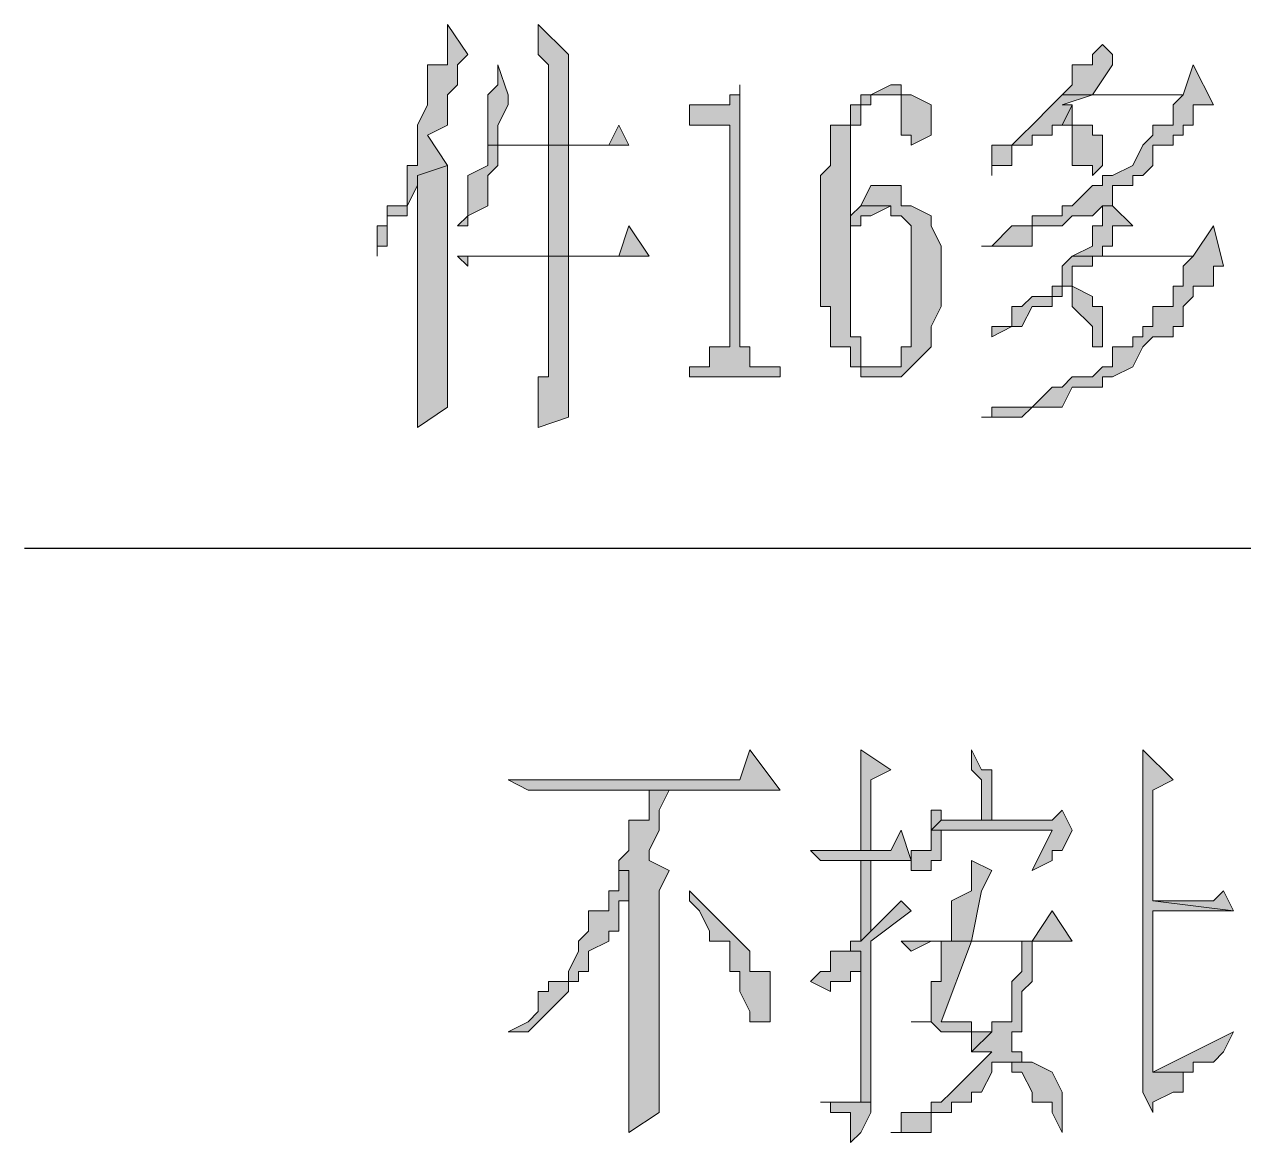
# Model space of a CAD drawing. Header units: millimetres. Extents: x 20 to 821, y 1 to 1134.
# Drawn here: x 454.68 to 476.46, y 311.72 to 331.7 of the extents above; entities that cross this region are included whole.
import ezdxf

# ---------------------------------------------------------------- set-up
doc = ezdxf.new("R2010")
doc.units = ezdxf.units.MM
doc.layers.add('1', color=7, linetype='Continuous')

msp = doc.modelspace()

# ---------------------------------------------------------------- hatches: boundary and pattern name
h = msp.add_hatch(color=0)
h.dxf.hatch_style = 2
h.paths.add_polyline_path([(462.24, 331.701732), (462.24, 330.981732), (461.88, 330.981732), (461.88, 330.261732), (461.7, 329.901732), (461.7, 329.181732), (461.52, 329.181732), (461.52, 328.461732), (461.16, 328.461732), (461.16, 328.101732), (460.98, 328.101732), (460.98, 327.741732), (460.98, 327.561732), (460.98, 327.741732), (461.16, 327.741732), (461.16, 328.101732), (461.16, 328.281732), (461.52, 328.281732), (461.52, 328.461732), (461.7, 328.821732), (461.7, 329.001732), (462.24, 329.181732), (461.88, 329.721732), (462.24, 329.901732), (462.24, 330.441732), (462.42, 330.621732), (462.42, 330.981732), (462.6, 331.161732)])
h = msp.add_hatch(color=0)
h.dxf.hatch_style = 2
h.paths.add_polyline_path([(463.86, 331.701732), (463.86, 331.161732), (464.04, 330.981732), (464.04, 329.541732), (464.4, 329.541732), (464.4, 331.161732)])
h = msp.add_hatch(color=0)
h.dxf.hatch_style = 2
h.paths.add_polyline_path([(473.94, 331.341732), (473.76, 331.161732), (473.76, 330.981732), (473.4, 330.981732), (473.4, 330.621732), (473.22, 330.441732), (473.76, 330.441732), (474.12, 330.981732), (474.12, 331.161732)])
h = msp.add_hatch(color=0)
h.dxf.hatch_style = 2
h.paths.add_polyline_path([(463.14, 330.981732), (463.14, 330.621732), (462.96, 330.441732), (462.96, 329.541732), (463.14, 329.541732), (463.14, 329.901732), (463.32, 330.261732), (463.32, 330.441732)])
h = msp.add_hatch(color=0)
h.dxf.hatch_style = 2
h.paths.add_polyline_path([(475.56, 330.981732), (475.38, 330.441732), (473.22, 330.441732), (475.38, 330.441732), (475.2, 330.261732), (475.2, 329.901732), (474.84, 329.901732), (474.84, 329.721732), (474.66, 329.541732), (474.48, 329.181732), (474.12, 329.001732), (473.94, 329.001732), (473.94, 328.821732), (473.76, 328.821732), (473.4, 328.461732), (473.22, 328.461732), (473.22, 328.281732), (472.68, 328.281732), (472.68, 328.101732), (472.32, 328.101732), (471.96, 327.741732), (471.78, 327.741732), (471.96, 327.741732), (472.68, 327.741732), (472.68, 328.101732), (473.22, 328.101732), (473.4, 328.281732), (473.76, 328.281732), (473.94, 328.461732), (474.12, 328.461732), (474.12, 328.821732), (474.48, 328.821732), (474.48, 329.001732), (474.66, 329.001732), (474.84, 329.181732), (474.84, 329.541732), (475.2, 329.541732), (475.2, 329.721732), (475.38, 329.721732), (475.38, 329.901732), (475.56, 329.901732), (475.56, 330.261732), (475.92, 330.261732)])
h = msp.add_hatch(color=0)
h.dxf.hatch_style = 2
h.paths.add_polyline_path([(467.46, 330.621732), (467.46, 330.441732), (467.28, 330.441732), (467.28, 330.261732), (466.92, 330.261732), (466.56, 330.261732), (466.56, 329.901732), (467.28, 329.901732), (467.28, 329.721732), (467.28, 325.941732), (466.92, 325.941732), (466.92, 325.581732), (466.74, 325.581732), (466.56, 325.581732), (466.56, 325.401732), (468.18, 325.401732), (468.18, 325.581732), (468, 325.581732), (467.64, 325.581732), (467.64, 325.941732), (467.46, 325.941732), (467.46, 326.121732)])
h = msp.add_hatch(color=0)
h.dxf.hatch_style = 2
h.paths.add_polyline_path([(470.16, 330.621732), (469.8, 330.441732), (469.62, 330.441732), (469.62, 330.261732), (469.44, 330.261732), (469.44, 329.901732), (469.08, 329.901732), (469.08, 329.721732), (469.08, 329.181732), (468.9, 329.001732), (468.9, 327.741732), (468.9, 327.561732), (468.9, 326.661732), (469.08, 326.661732), (469.08, 325.941732), (469.44, 325.941732), (469.44, 325.581732), (469.62, 325.581732), (470.16, 325.581732), (469.8, 325.581732), (469.62, 325.581732), (469.62, 325.941732), (469.62, 326.121732), (469.44, 326.121732), (469.44, 329.901732), (469.62, 329.901732), (469.62, 330.261732), (469.8, 330.261732), (469.8, 330.441732), (470.16, 330.441732), (470.52, 330.441732), (470.34, 330.441732), (470.34, 330.621732)])
h = msp.add_hatch(color=0)
h.dxf.hatch_style = 2
h.paths.add_polyline_path([(470.52, 330.441732), (470.16, 330.441732), (470.34, 330.441732), (470.34, 329.721732), (470.52, 329.721732), (470.52, 329.541732), (470.88, 329.721732), (470.88, 330.261732)])
h = msp.add_hatch(color=0)
h.dxf.hatch_style = 2
h.paths.add_polyline_path([(473.22, 330.441732), (473.04, 330.261732), (472.68, 329.901732), (472.5, 329.721732), (472.32, 329.541732), (471.96, 329.541732), (471.96, 329.181732), (471.96, 329.001732), (471.96, 329.181732), (472.32, 329.181732), (472.32, 329.541732), (472.68, 329.541732), (472.68, 329.721732), (473.04, 329.721732), (473.04, 329.901732), (473.22, 329.901732), (473.4, 330.261732), (473.22, 330.261732), (473.76, 330.441732), (475.38, 330.441732)])
h = msp.add_hatch(color=0)
h.dxf.hatch_style = 2
h.paths.add_polyline_path([(473.4, 330.261732), (473.22, 329.901732), (473.4, 329.901732), (473.4, 329.721732), (473.4, 329.181732), (473.76, 329.181732), (473.76, 329.001732), (473.94, 329.181732), (473.94, 329.721732), (473.76, 329.721732), (473.76, 329.901732), (473.4, 329.901732)])
h = msp.add_hatch(color=0)
h.dxf.hatch_style = 2
h.paths.add_polyline_path([(465.3, 329.901732), (465.12, 329.541732), (462.96, 329.541732), (462.96, 329.181732), (462.6, 329.001732), (462.6, 328.281732), (462.42, 328.101732), (462.6, 328.101732), (462.6, 328.281732), (462.96, 328.461732), (462.96, 329.001732), (463.14, 329.181732), (463.14, 329.541732), (465.48, 329.541732)])
h = msp.add_hatch(color=0)
h.dxf.hatch_style = 2
h.paths.add_polyline_path([(464.04, 327.561732), (464.4, 327.561732), (464.4, 329.541732), (464.04, 329.541732)])
h = msp.add_hatch(color=0)
h.dxf.hatch_style = 2
h.paths.add_polyline_path([(462.24, 329.181732), (461.7, 329.001732), (461.7, 324.501732), (462.24, 324.861732)])
h = msp.add_hatch(color=0)
h.dxf.hatch_style = 2
h.paths.add_polyline_path([(470.16, 328.821732), (469.8, 328.821732), (469.62, 328.461732), (470.16, 328.461732), (470.16, 328.281732), (470.34, 328.281732), (470.52, 328.101732), (470.52, 326.121732), (470.52, 325.941732), (470.34, 325.941732), (470.34, 325.581732), (470.16, 325.581732), (469.62, 325.581732), (469.62, 325.401732), (470.34, 325.401732), (470.52, 325.581732), (470.88, 325.941732), (470.88, 326.301732), (471.06, 326.661732), (471.06, 327.741732), (470.88, 328.101732), (470.88, 328.281732), (470.52, 328.461732), (470.34, 328.461732), (470.34, 328.821732)])
h = msp.add_hatch(color=0)
h.dxf.hatch_style = 2
h.paths.add_polyline_path([(469.62, 328.461732), (469.44, 328.281732), (469.44, 327.741732), (469.44, 328.101732), (469.62, 328.101732), (469.62, 328.281732), (469.8, 328.281732), (470.16, 328.461732)])
h = msp.add_hatch(color=0)
h.dxf.hatch_style = 2
h.paths.add_polyline_path([(474.12, 328.461732), (473.94, 328.461732), (473.94, 328.281732), (473.94, 328.101732), (473.76, 328.101732), (473.76, 327.741732), (473.4, 327.561732), (473.94, 327.561732), (473.94, 327.741732), (474.12, 327.741732), (474.12, 328.101732), (474.48, 328.101732)])
h = msp.add_hatch(color=0)
h.dxf.hatch_style = 2
h.paths.add_polyline_path([(465.48, 328.101732), (465.3, 327.561732), (462.42, 327.561732), (462.6, 327.381732), (462.6, 327.561732), (462.96, 327.561732), (465.84, 327.561732)])
h = msp.add_hatch(color=0)
h.dxf.hatch_style = 2
h.paths.add_polyline_path([(475.92, 328.101732), (475.56, 327.561732), (473.4, 327.561732), (475.56, 327.561732), (475.38, 327.381732), (475.38, 327.021732), (475.2, 327.021732), (475.2, 326.661732), (474.84, 326.661732), (474.84, 326.301732), (474.66, 326.301732), (474.66, 326.121732), (474.48, 326.121732), (474.48, 325.941732), (474.12, 325.941732), (474.12, 325.581732), (473.94, 325.581732), (473.76, 325.401732), (473.4, 325.401732), (473.22, 325.221732), (473.04, 325.221732), (472.68, 324.861732), (471.96, 324.861732), (471.96, 324.681732), (471.78, 324.681732), (471.96, 324.681732), (472.5, 324.681732), (472.68, 324.861732), (473.22, 324.861732), (473.4, 325.221732), (473.94, 325.221732), (473.94, 325.401732), (474.12, 325.401732), (474.48, 325.581732), (474.66, 325.941732), (474.84, 326.121732), (475.2, 326.121732), (475.2, 326.301732), (475.38, 326.301732), (475.38, 326.661732), (475.56, 326.841732), (475.56, 327.021732), (475.92, 327.021732), (475.92, 327.381732), (476.1, 327.381732)])
h = msp.add_hatch(color=0)
h.dxf.hatch_style = 2
h.paths.add_polyline_path([(464.4, 327.561732), (464.04, 327.561732), (464.04, 327.381732), (464.04, 325.401732), (463.86, 325.401732), (463.86, 324.501732), (464.4, 324.681732), (464.4, 325.221732)])
h = msp.add_hatch(color=0)
h.dxf.hatch_style = 2
h.paths.add_polyline_path([(473.4, 327.561732), (473.22, 327.381732), (473.22, 327.021732), (473.04, 327.021732), (473.04, 326.841732), (472.68, 326.841732), (472.5, 326.661732), (472.32, 326.661732), (472.32, 326.301732), (471.96, 326.301732), (471.96, 326.121732), (472.32, 326.301732), (472.5, 326.301732), (472.68, 326.661732), (473.04, 326.661732), (473.04, 326.841732), (473.22, 326.841732), (473.22, 327.021732), (473.4, 327.021732), (473.4, 327.381732), (473.76, 327.381732), (473.76, 327.561732), (473.94, 327.561732), (475.56, 327.561732)])
h = msp.add_hatch(color=0)
h.dxf.hatch_style = 2
h.paths.add_polyline_path([(473.4, 327.021732), (473.4, 326.661732), (473.76, 326.301732), (473.76, 325.941732), (473.94, 325.941732), (473.94, 326.661732), (473.76, 326.661732), (473.76, 326.841732)])
h = msp.add_hatch(color=0)
h.dxf.hatch_style = 2
h.paths.add_polyline_path([(467.64, 318.741732), (467.46, 318.201732), (463.32, 318.201732), (463.68, 318.021732), (468.18, 318.021732)])
h = msp.add_hatch(color=0)
h.dxf.hatch_style = 2
h.paths.add_polyline_path([(469.62, 318.741732), (469.62, 316.941732), (469.8, 316.941732), (469.8, 318.201732), (470.16, 318.381732)])
h = msp.add_hatch(color=0)
h.dxf.hatch_style = 2
h.paths.add_polyline_path([(471.6, 318.741732), (471.6, 318.381732), (471.78, 318.201732), (471.78, 317.481732), (471.96, 317.481732), (471.96, 318.381732), (471.78, 318.381732)])
h = msp.add_hatch(color=0)
h.dxf.hatch_style = 2
h.paths.add_polyline_path([(474.66, 318.741732), (474.66, 312.621732), (474.84, 312.261732), (474.84, 312.441732), (475.2, 312.621732), (475.38, 312.621732), (475.38, 312.981732), (474.84, 312.981732), (474.84, 315.861732), (476.28, 315.861732), (474.84, 316.041732), (474.84, 318.021732), (475.2, 318.201732)])
h = msp.add_hatch(color=0)
h.dxf.hatch_style = 2
h.paths.add_polyline_path([(466.2, 318.021732), (465.84, 318.021732), (465.84, 317.661732), (465.84, 317.481732), (465.48, 317.481732), (465.48, 316.941732), (465.3, 316.761732), (465.3, 316.581732), (465.48, 316.581732), (465.48, 311.901732), (466.02, 312.261732), (466.02, 316.221732), (466.2, 316.581732), (465.84, 316.761732), (465.84, 316.941732), (466.02, 317.301732), (466.02, 317.661732)])
h = msp.add_hatch(color=0)
h.dxf.hatch_style = 2
h.paths.add_polyline_path([(473.22, 317.661732), (473.04, 317.481732), (471.06, 317.481732), (470.88, 317.301732), (473.04, 317.301732), (472.68, 316.581732), (473.04, 316.761732), (473.04, 316.941732), (473.22, 316.941732), (473.4, 317.301732)])
h = msp.add_hatch(color=0)
h.dxf.hatch_style = 2
h.paths.add_polyline_path([(471.06, 317.661732), (470.88, 317.661732), (470.88, 317.481732), (470.88, 317.301732), (471.06, 317.481732)])
h = msp.add_hatch(color=0)
h.dxf.hatch_style = 2
h.paths.add_polyline_path([(470.34, 317.301732), (470.16, 316.941732), (468.72, 316.941732), (468.9, 316.761732), (470.52, 316.761732)])
h = msp.add_hatch(color=0)
h.dxf.hatch_style = 2
h.paths.add_polyline_path([(470.88, 317.301732), (470.88, 316.941732), (470.52, 316.941732), (470.52, 316.581732), (470.88, 316.581732), (470.88, 316.761732), (471.06, 316.761732), (471.06, 317.301732), (473.04, 317.301732)])
h = msp.add_hatch(color=0)
h.dxf.hatch_style = 2
h.paths.add_polyline_path([(469.8, 316.761732), (469.62, 316.761732), (469.62, 315.321732), (469.8, 315.501732)])
h = msp.add_hatch(color=0)
h.dxf.hatch_style = 2
h.paths.add_polyline_path([(471.6, 316.761732), (471.6, 316.221732), (471.24, 316.041732), (471.24, 315.321732), (471.6, 315.321732), (471.78, 316.221732), (471.96, 316.581732)])
h = msp.add_hatch(color=0)
h.dxf.hatch_style = 2
h.paths.add_polyline_path([(465.3, 316.581732), (465.3, 316.221732), (465.12, 316.221732), (465.12, 315.861732), (464.76, 315.861732), (464.76, 315.501732), (464.58, 315.321732), (464.58, 315.141732), (464.4, 314.781732), (464.4, 314.601732), (464.04, 314.601732), (464.04, 314.421732), (463.86, 314.421732), (463.86, 314.061732), (463.68, 313.881732), (463.32, 313.701732), (463.68, 313.701732), (463.86, 313.881732), (464.04, 314.061732), (464.4, 314.421732), (464.4, 314.601732), (464.58, 314.601732), (464.58, 314.781732), (464.76, 314.781732), (464.76, 315.141732), (465.12, 315.321732), (465.12, 315.501732), (465.3, 315.501732), (465.3, 316.041732), (465.48, 316.041732), (465.48, 316.581732)])
h = msp.add_hatch(color=0)
h.dxf.hatch_style = 2
h.paths.add_polyline_path([(466.56, 316.221732), (466.56, 316.041732), (466.74, 315.861732), (466.92, 315.501732), (466.92, 315.321732), (467.28, 315.321732), (467.28, 314.781732), (467.46, 314.781732), (467.46, 314.421732), (467.64, 314.061732), (467.64, 313.881732), (468, 313.881732), (468, 314.061732), (468, 314.421732), (468, 314.781732), (467.64, 314.781732), (467.64, 315.141732), (467.46, 315.321732), (467.28, 315.501732), (466.92, 315.861732), (466.74, 316.041732)])
h = msp.add_hatch(color=0)
h.dxf.hatch_style = 2
h.paths.add_polyline_path([(470.34, 316.041732), (469.8, 315.501732), (469.62, 315.321732), (469.44, 315.321732), (469.44, 315.141732), (469.08, 315.141732), (469.62, 315.141732), (469.62, 312.441732), (469.44, 312.441732), (469.8, 312.441732), (469.8, 312.621732), (469.8, 315.321732), (470.52, 315.861732)])
h = msp.add_hatch(color=0)
h.dxf.hatch_style = 2
h.paths.add_polyline_path([(476.1, 316.221732), (475.92, 316.041732), (474.84, 316.041732), (476.28, 315.861732)])
h = msp.add_hatch(color=0)
h.dxf.hatch_style = 2
h.paths.add_polyline_path([(473.04, 315.861732), (472.68, 315.321732), (470.34, 315.321732), (470.52, 315.141732), (470.88, 315.321732), (473.4, 315.321732)])
h = msp.add_hatch(color=0)
h.dxf.hatch_style = 2
h.paths.add_polyline_path([(472.68, 315.321732), (472.5, 315.321732), (472.5, 315.141732), (472.5, 314.781732), (472.32, 314.601732), (472.32, 313.881732), (471.96, 313.881732), (471.96, 313.701732), (471.6, 313.341732), (471.96, 313.341732), (471.78, 313.161732), (471.6, 312.981732), (471.24, 312.621732), (471.06, 312.441732), (470.88, 312.441732), (470.88, 312.261732), (470.34, 312.261732), (470.34, 311.901732), (470.16, 311.901732), (470.34, 311.901732), (470.88, 311.901732), (470.88, 312.261732), (471.24, 312.261732), (471.24, 312.441732), (471.6, 312.441732), (471.6, 312.621732), (471.78, 312.621732), (471.96, 312.981732), (471.96, 313.161732), (472.32, 313.161732), (472.68, 313.161732), (472.5, 313.161732), (472.5, 313.341732), (472.32, 313.341732), (472.32, 313.701732), (472.5, 313.701732), (472.5, 314.421732), (472.68, 314.601732)])
h = msp.add_hatch(color=0)
h.dxf.hatch_style = 2
h.paths.add_polyline_path([(471.6, 315.321732), (471.06, 315.321732), (471.06, 315.141732), (471.06, 314.601732), (470.88, 314.601732), (470.88, 313.881732), (470.52, 313.881732), (470.88, 313.881732), (471.06, 313.701732), (471.6, 313.701732), (471.6, 313.341732), (471.96, 313.701732), (471.6, 313.701732), (471.6, 313.881732), (471.24, 313.881732), (471.06, 313.881732)])
h = msp.add_hatch(color=0)
h.dxf.hatch_style = 2
h.paths.add_polyline_path([(469.08, 315.141732), (469.08, 314.781732), (468.9, 314.781732), (468.72, 314.601732), (469.08, 314.421732), (469.08, 314.601732), (469.44, 314.601732), (469.44, 314.781732), (469.62, 314.781732), (469.62, 315.141732)])
h = msp.add_hatch(color=0)
h.dxf.hatch_style = 2
h.paths.add_polyline_path([(476.28, 313.701732), (474.84, 312.981732), (475.56, 312.981732), (475.56, 313.161732), (475.92, 313.161732), (476.1, 313.341732)])
h = msp.add_hatch(color=0)
h.dxf.hatch_style = 2
h.paths.add_polyline_path([(472.68, 313.161732), (472.32, 313.161732), (472.32, 312.981732), (472.5, 312.981732), (472.68, 312.621732), (472.68, 312.441732), (473.04, 312.441732), (473.04, 312.261732), (473.22, 311.901732), (473.22, 312.621732), (473.04, 312.981732)])
h = msp.add_hatch(color=0)
h.dxf.hatch_style = 2
h.paths.add_polyline_path([(468.9, 312.441732), (469.08, 312.441732), (469.08, 312.261732), (469.44, 312.261732), (469.44, 311.901732), (469.44, 311.721732), (469.62, 311.901732), (469.8, 312.261732), (469.8, 312.441732), (469.44, 312.441732)])

# ---------------------------------------------------------------- linework, layer by layer
at = {"layer": '1', "color": 0, "lineweight": 5}
for points in [[(462.24, 331.701732), (462.24, 330.981732), (461.88, 330.981732), (461.88, 330.261732), (461.7, 329.901732), (461.7, 329.181732), (461.52, 329.181732), (461.52, 328.461732), (461.16, 328.461732), (461.16, 328.101732), (460.98, 328.101732), (460.98, 327.741732), (460.98, 327.741732), (460.98, 327.561732), (460.98, 327.741732), (461.16, 327.741732), (461.16, 328.101732), (461.16, 328.281732), (461.52, 328.281732), (461.52, 328.461732), (461.7, 328.821732), (461.7, 329.001732), (462.24, 329.181732), (461.88, 329.721732), (462.24, 329.901732), (462.24, 330.441732), (462.42, 330.621732), (462.42, 330.981732), (462.6, 331.161732), (462.24, 331.701732)], [(463.86, 331.701732), (463.86, 331.161732), (464.04, 330.981732), (464.04, 329.541732), (464.4, 329.541732), (464.4, 331.161732), (463.86, 331.701732)], [(473.94, 331.341732), (473.76, 331.161732), (473.76, 330.981732), (473.4, 330.981732), (473.4, 330.621732), (473.22, 330.441732), (473.76, 330.441732), (474.12, 330.981732), (474.12, 331.161732), (473.94, 331.341732)], [(463.14, 330.981732), (463.14, 330.621732), (462.96, 330.441732), (462.96, 329.541732), (463.14, 329.541732), (463.14, 329.901732), (463.32, 330.261732), (463.32, 330.441732), (463.14, 330.981732)], [(475.56, 330.981732), (475.38, 330.441732), (473.22, 330.441732), (475.38, 330.441732), (475.2, 330.261732), (475.2, 329.901732), (474.84, 329.901732), (474.84, 329.721732), (474.66, 329.541732), (474.48, 329.181732), (474.12, 329.001732), (473.94, 329.001732), (473.94, 328.821732), (473.76, 328.821732), (473.4, 328.461732), (473.4, 328.461732), (473.22, 328.461732), (473.22, 328.281732), (472.68, 328.281732), (472.68, 328.101732), (472.32, 328.101732), (471.96, 327.741732), (471.78, 327.741732), (471.96, 327.741732), (472.68, 327.741732), (472.68, 328.101732), (473.22, 328.101732), (473.4, 328.281732), (473.76, 328.281732), (473.94, 328.461732), (474.12, 328.461732), (474.12, 328.821732), (474.48, 328.821732), (474.48, 329.001732), (474.66, 329.001732), (474.84, 329.181732), (474.84, 329.541732), (475.2, 329.541732), (475.2, 329.721732), (475.38, 329.721732), (475.38, 329.901732), (475.56, 329.901732), (475.56, 330.261732), (475.92, 330.261732), (475.56, 330.981732)], [(467.46, 330.621732), (467.46, 330.441732), (467.28, 330.441732), (467.28, 330.261732), (466.92, 330.261732), (466.56, 330.261732), (466.56, 329.901732), (467.28, 329.901732), (467.28, 329.721732), (467.28, 325.941732), (466.92, 325.941732), (466.92, 325.581732), (466.74, 325.581732), (466.56, 325.581732), (466.56, 325.401732), (468.18, 325.401732), (468.18, 325.581732), (468, 325.581732), (467.64, 325.581732), (467.64, 325.941732), (467.46, 325.941732), (467.46, 326.121732), (467.46, 330.621732)], [(470.16, 330.621732), (469.8, 330.441732), (469.62, 330.441732), (469.62, 330.261732), (469.44, 330.261732), (469.44, 329.901732), (469.08, 329.901732), (469.08, 329.721732), (469.08, 329.181732), (468.9, 329.001732), (468.9, 327.741732), (468.9, 327.561732), (468.9, 326.661732), (469.08, 326.661732), (469.08, 325.941732), (469.44, 325.941732), (469.44, 325.581732), (469.62, 325.581732), (470.16, 325.581732), (469.8, 325.581732), (469.62, 325.581732), (469.62, 325.941732), (469.62, 326.121732), (469.44, 326.121732), (469.44, 329.901732), (469.62, 329.901732), (469.62, 330.261732), (469.8, 330.261732), (469.8, 330.441732), (470.16, 330.441732), (470.52, 330.441732), (470.34, 330.441732), (470.34, 330.621732), (470.16, 330.621732)], [(470.52, 330.441732), (470.16, 330.441732), (470.34, 330.441732), (470.34, 329.721732), (470.52, 329.721732), (470.52, 329.541732), (470.88, 329.721732), (470.88, 330.261732), (470.52, 330.441732)], [(473.22, 330.441732), (473.04, 330.261732), (472.68, 329.901732), (472.5, 329.721732), (472.32, 329.541732), (471.96, 329.541732), (471.96, 329.181732), (471.96, 329.001732), (471.96, 329.181732), (472.32, 329.181732), (472.32, 329.541732), (472.68, 329.541732), (472.68, 329.721732), (473.04, 329.721732), (473.04, 329.901732), (473.22, 329.901732), (473.4, 330.261732), (473.22, 330.261732), (473.76, 330.441732), (475.38, 330.441732), (473.22, 330.441732)], [(473.4, 330.261732), (473.22, 329.901732), (473.4, 329.901732), (473.4, 329.721732), (473.4, 329.181732), (473.76, 329.181732), (473.76, 329.001732), (473.94, 329.181732), (473.94, 329.721732), (473.76, 329.721732), (473.76, 329.901732), (473.4, 329.901732), (473.4, 330.261732)], [(465.3, 329.901732), (465.12, 329.541732), (462.96, 329.541732), (462.96, 329.181732), (462.6, 329.001732), (462.6, 328.281732), (462.42, 328.101732), (462.6, 328.101732), (462.6, 328.281732), (462.96, 328.461732), (462.96, 329.001732), (463.14, 329.181732), (463.14, 329.541732), (465.48, 329.541732), (465.3, 329.901732)], [(464.04, 327.561732), (464.4, 327.561732), (464.4, 329.541732), (464.04, 329.541732), (464.04, 327.561732)], [(462.24, 329.181732), (461.7, 329.001732), (461.7, 324.501732), (462.24, 324.861732), (462.24, 329.181732)], [(470.16, 328.821732), (469.8, 328.821732), (469.62, 328.461732), (470.16, 328.461732), (470.16, 328.281732), (470.34, 328.281732), (470.52, 328.101732), (470.52, 326.121732), (470.52, 326.121732), (470.52, 325.941732), (470.34, 325.941732), (470.34, 325.581732), (470.16, 325.581732), (469.62, 325.581732), (469.62, 325.401732), (470.34, 325.401732), (470.52, 325.581732), (470.88, 325.941732), (470.88, 326.301732), (471.06, 326.661732), (471.06, 327.741732), (470.88, 328.101732), (470.88, 328.281732), (470.52, 328.461732), (470.34, 328.461732), (470.34, 328.821732), (470.16, 328.821732)], [(469.62, 328.461732), (469.44, 328.281732), (469.44, 327.741732), (469.44, 328.101732), (469.62, 328.101732), (469.62, 328.281732), (469.8, 328.281732), (470.16, 328.461732), (469.62, 328.461732)], [(474.12, 328.461732), (473.94, 328.461732), (473.94, 328.281732), (473.94, 328.101732), (473.76, 328.101732), (473.76, 327.741732), (473.4, 327.561732), (473.94, 327.561732), (473.94, 327.741732), (474.12, 327.741732), (474.12, 328.101732), (474.48, 328.101732), (474.12, 328.461732)], [(465.48, 328.101732), (465.3, 327.561732), (462.42, 327.561732), (462.6, 327.381732), (462.6, 327.561732), (462.96, 327.561732), (465.84, 327.561732), (465.48, 328.101732)], [(475.92, 328.101732), (475.56, 327.561732), (473.4, 327.561732), (475.56, 327.561732), (475.38, 327.381732), (475.38, 327.021732), (475.2, 327.021732), (475.2, 326.661732), (474.84, 326.661732), (474.84, 326.301732), (474.66, 326.301732), (474.66, 326.121732), (474.48, 326.121732), (474.48, 325.941732), (474.12, 325.941732), (474.12, 325.581732), (473.94, 325.581732), (473.76, 325.401732), (473.76, 325.401732), (473.4, 325.401732), (473.22, 325.221732), (473.04, 325.221732), (472.68, 324.861732), (471.96, 324.861732), (471.96, 324.681732), (471.78, 324.681732), (471.96, 324.681732), (472.5, 324.681732), (472.68, 324.861732), (473.22, 324.861732), (473.4, 325.221732), (473.94, 325.221732), (473.94, 325.401732), (474.12, 325.401732), (474.48, 325.581732), (474.66, 325.941732), (474.84, 326.121732), (475.2, 326.121732), (475.2, 326.301732), (475.38, 326.301732), (475.38, 326.661732), (475.56, 326.841732), (475.56, 327.021732), (475.92, 327.021732), (475.92, 327.381732), (476.1, 327.381732), (475.92, 328.101732)], [(464.4, 327.561732), (464.04, 327.561732), (464.04, 327.381732), (464.04, 325.401732), (463.86, 325.401732), (463.86, 324.501732), (464.4, 324.681732), (464.4, 325.221732), (464.4, 325.221732), (464.4, 327.561732)], [(473.4, 327.561732), (473.22, 327.381732), (473.22, 327.021732), (473.04, 327.021732), (473.04, 326.841732), (472.68, 326.841732), (472.5, 326.661732), (472.32, 326.661732), (472.32, 326.301732), (471.96, 326.301732), (471.96, 326.121732), (472.32, 326.301732), (472.5, 326.301732), (472.68, 326.661732), (473.04, 326.661732), (473.04, 326.841732), (473.22, 326.841732), (473.22, 327.021732), (473.4, 327.021732), (473.4, 327.381732), (473.76, 327.381732), (473.76, 327.561732), (473.94, 327.561732), (475.56, 327.561732), (473.4, 327.561732)], [(473.4, 327.021732), (473.4, 326.661732), (473.76, 326.301732), (473.76, 325.941732), (473.94, 325.941732), (473.94, 326.661732), (473.76, 326.661732), (473.76, 326.841732), (473.4, 327.021732)], [(467.64, 318.741732), (467.46, 318.201732), (463.32, 318.201732), (463.68, 318.021732), (468.18, 318.021732), (467.64, 318.741732)], [(469.62, 318.741732), (469.62, 316.941732), (469.8, 316.941732), (469.8, 318.201732), (470.16, 318.381732), (469.62, 318.741732)], [(471.6, 318.741732), (471.6, 318.381732), (471.78, 318.201732), (471.78, 317.481732), (471.96, 317.481732), (471.96, 318.381732), (471.78, 318.381732), (471.6, 318.741732)], [(474.66, 318.741732), (474.66, 312.621732), (474.84, 312.261732), (474.84, 312.441732), (475.2, 312.621732), (475.38, 312.621732), (475.38, 312.981732), (474.84, 312.981732), (474.84, 315.861732), (476.28, 315.861732), (474.84, 316.041732), (474.84, 318.021732), (475.2, 318.201732), (474.66, 318.741732)], [(466.2, 318.021732), (465.84, 318.021732), (465.84, 317.661732), (465.84, 317.481732), (465.48, 317.481732), (465.48, 316.941732), (465.3, 316.761732), (465.3, 316.581732), (465.48, 316.581732), (465.48, 311.901732), (466.02, 312.261732), (466.02, 316.221732), (466.2, 316.581732), (465.84, 316.761732), (465.84, 316.941732), (466.02, 317.301732), (466.02, 317.661732), (466.2, 318.021732)], [(473.22, 317.661732), (473.04, 317.481732), (471.06, 317.481732), (470.88, 317.301732), (473.04, 317.301732), (472.68, 316.581732), (473.04, 316.761732), (473.04, 316.941732), (473.22, 316.941732), (473.4, 317.301732), (473.22, 317.661732)], [(471.06, 317.661732), (470.88, 317.661732), (470.88, 317.481732), (470.88, 317.301732), (471.06, 317.481732), (471.06, 317.661732)], [(470.34, 317.301732), (470.16, 316.941732), (468.72, 316.941732), (468.9, 316.761732), (470.52, 316.761732), (470.34, 317.301732)], [(470.88, 317.301732), (470.88, 316.941732), (470.52, 316.941732), (470.52, 316.581732), (470.88, 316.581732), (470.88, 316.761732), (471.06, 316.761732), (471.06, 317.301732), (473.04, 317.301732), (470.88, 317.301732)], [(469.8, 316.761732), (469.62, 316.761732), (469.62, 315.321732), (469.8, 315.501732), (469.8, 316.761732)], [(471.6, 316.761732), (471.6, 316.221732), (471.24, 316.041732), (471.24, 315.321732), (471.6, 315.321732), (471.78, 316.221732), (471.96, 316.581732), (471.6, 316.761732)], [(465.3, 316.581732), (465.3, 316.221732), (465.12, 316.221732), (465.12, 315.861732), (464.76, 315.861732), (464.76, 315.501732), (464.58, 315.321732), (464.58, 315.141732), (464.4, 314.781732), (464.4, 314.601732), (464.04, 314.601732), (464.04, 314.421732), (463.86, 314.421732), (463.86, 314.061732), (463.68, 313.881732), (463.32, 313.701732), (463.32, 313.701732), (463.68, 313.701732), (463.86, 313.881732), (464.04, 314.061732), (464.4, 314.421732), (464.4, 314.601732), (464.58, 314.601732), (464.58, 314.781732), (464.76, 314.781732), (464.76, 315.141732), (465.12, 315.321732), (465.12, 315.501732), (465.3, 315.501732), (465.3, 316.041732), (465.48, 316.041732), (465.48, 316.581732), (465.3, 316.581732)], [(466.56, 316.221732), (466.56, 316.041732), (466.74, 315.861732), (466.92, 315.501732), (466.92, 315.321732), (467.28, 315.321732), (467.28, 314.781732), (467.46, 314.781732), (467.46, 314.421732), (467.64, 314.061732), (467.64, 313.881732), (468, 313.881732), (468, 314.061732), (468, 314.421732), (468, 314.781732), (467.64, 314.781732), (467.64, 315.141732), (467.46, 315.321732), (467.28, 315.501732), (466.92, 315.861732), (466.74, 316.041732), (466.56, 316.221732)], [(470.34, 316.041732), (469.8, 315.501732), (469.62, 315.321732), (469.44, 315.321732), (469.44, 315.141732), (469.08, 315.141732), (469.62, 315.141732), (469.62, 312.441732), (469.44, 312.441732), (469.8, 312.441732), (469.8, 312.621732), (469.8, 315.321732), (470.52, 315.861732), (470.34, 316.041732)], [(476.1, 316.221732), (475.92, 316.041732), (474.84, 316.041732), (476.28, 315.861732), (476.1, 316.221732)], [(473.04, 315.861732), (472.68, 315.321732), (470.34, 315.321732), (470.52, 315.141732), (470.88, 315.321732), (473.4, 315.321732), (473.04, 315.861732)], [(472.68, 315.321732), (472.5, 315.321732), (472.5, 315.141732), (472.5, 314.781732), (472.32, 314.601732), (472.32, 313.881732), (471.96, 313.881732), (471.96, 313.701732), (471.6, 313.341732), (471.96, 313.341732), (471.78, 313.161732), (471.6, 312.981732), (471.24, 312.621732), (471.24, 312.621732), (471.06, 312.441732), (470.88, 312.441732), (470.88, 312.261732), (470.34, 312.261732), (470.34, 311.901732), (470.16, 311.901732), (470.34, 311.901732), (470.88, 311.901732), (470.88, 312.261732), (471.24, 312.261732), (471.24, 312.441732), (471.6, 312.441732), (471.6, 312.621732), (471.78, 312.621732), (471.96, 312.981732), (471.96, 313.161732), (472.32, 313.161732), (472.68, 313.161732), (472.5, 313.161732), (472.5, 313.341732), (472.32, 313.341732), (472.32, 313.701732), (472.5, 313.701732), (472.5, 314.421732), (472.68, 314.601732), (472.68, 315.321732)], [(471.6, 315.321732), (471.06, 315.321732), (471.06, 315.141732), (471.06, 314.601732), (470.88, 314.601732), (470.88, 313.881732), (470.52, 313.881732), (470.88, 313.881732), (471.06, 313.701732), (471.6, 313.701732), (471.6, 313.341732), (471.96, 313.701732), (471.6, 313.701732), (471.6, 313.881732), (471.24, 313.881732), (471.06, 313.881732), (471.6, 315.321732)], [(469.08, 315.141732), (469.08, 314.781732), (468.9, 314.781732), (468.72, 314.601732), (469.08, 314.421732), (469.08, 314.601732), (469.44, 314.601732), (469.44, 314.781732), (469.62, 314.781732), (469.62, 315.141732), (469.08, 315.141732)], [(476.28, 313.701732), (474.84, 312.981732), (475.56, 312.981732), (475.56, 313.161732), (475.92, 313.161732), (476.1, 313.341732), (476.28, 313.701732)], [(472.68, 313.161732), (472.32, 313.161732), (472.32, 312.981732), (472.5, 312.981732), (472.68, 312.621732), (472.68, 312.441732), (473.04, 312.441732), (473.04, 312.261732), (473.22, 311.901732), (473.22, 312.621732), (473.04, 312.981732), (472.68, 313.161732)], [(468.9, 312.441732), (469.08, 312.441732), (469.08, 312.261732), (469.44, 312.261732), (469.44, 311.901732), (469.44, 311.721732), (469.62, 311.901732), (469.8, 312.261732), (469.8, 312.441732), (469.44, 312.441732), (468.9, 312.441732)]]:
    msp.add_lwpolyline(points, dxfattribs=at)
at = {"layer": '1', "color": 1, "lineweight": 25}
msp.add_lwpolyline([(454.68, 322.341732), (504.9, 322.341732)], dxfattribs=at)

doc.saveas('drawing.dxf')
